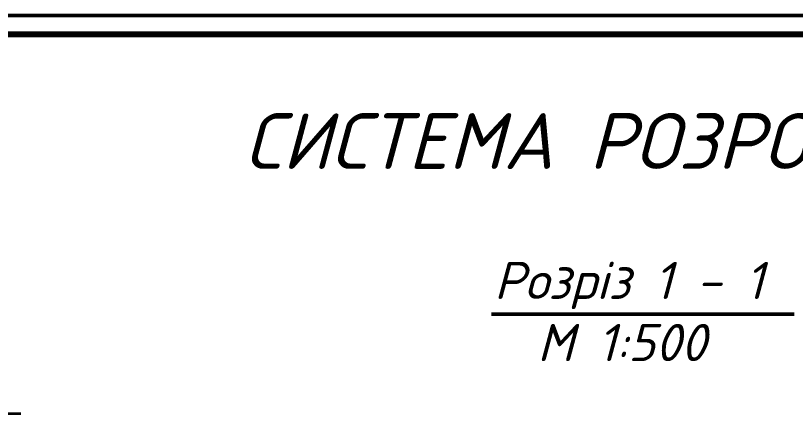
# Model space of a CAD drawing. Header units: millimetres. Extents: x 1555 to 5750, y -1109 to 1444.
# Drawn here: x 3467.8 to 3677.7, y -375 to -268 of the extents above; entities that cross this region are included whole.
import ezdxf

# ---------------------------------------------------------------- set-up
doc = ezdxf.new("R2010")
doc.units = ezdxf.units.MM
doc.styles.add('стиль2', font='isocteur.ttf')

msp = doc.modelspace()

# ---------------------------------------------------------------- linework, layer by layer
at = {"color": 0}
msp.add_line((3895.8111, -267.9839), (3301.8111, -267.9839), dxfattribs=at)
at = {"color": 1, "lineweight": 50}
msp.add_line((3301.8111, -267.9839), (3895.8111, -267.9839), dxfattribs=at)
at = {"lineweight": 80}
msp.add_line((3321.8111, -272.9839), (3890.8111, -272.9839), dxfattribs=at)
at = {"color": 0, "lineweight": 50}
msp.add_line((3595.9357, -348.3358), (3677.332, -348.3358), dxfattribs=at)
at = {"color": 0, "linetype": 'Continuous', "lineweight": 35}
msp.add_line((3440.6999, -374.9868), (3469.1756, -374.9868), dxfattribs=at)

# ---------------------------------------------------------------- texts
at = {"color": 0, "lineweight": 20, "insert": (3529.4147, -294.2162), "char_height": 15, "width": 298.835402, "attachment_point": 1}
msp.add_mtext('{\\fISOCPEUR|b0|i1|c204|p34;СИСТЕМА\\fISOCPEUR|b0|i1|c0|p34; \\fISOCPEUR|b0|i1|c204|p34;РОЗРОБКИ\\fTahoma|b0|i0|c204|p32;\\P              }', dxfattribs=at)
at = {"color": 0, "lineweight": 30, "insert": (3596.5531, -334.225), "char_height": 10, "width": 679.055, "attachment_point": 1, "style": 'стиль2'}
msp.add_mtext('{\\fISOCPEUR|b0|i1|c204|p34;Розріз \\fISOCPEUR|b0|i1|c0|p34;1 - 1}', dxfattribs=at)
at = {"color": 0, "lineweight": 30, "insert": (3608.1935, -350.9224), "char_height": 10, "width": 657.420537, "attachment_point": 1}
msp.add_mtext('{\\fISOCPEUR|b0|i1|c204|p34;М 1:500}', dxfattribs=at)

doc.saveas('drawing.dxf')
